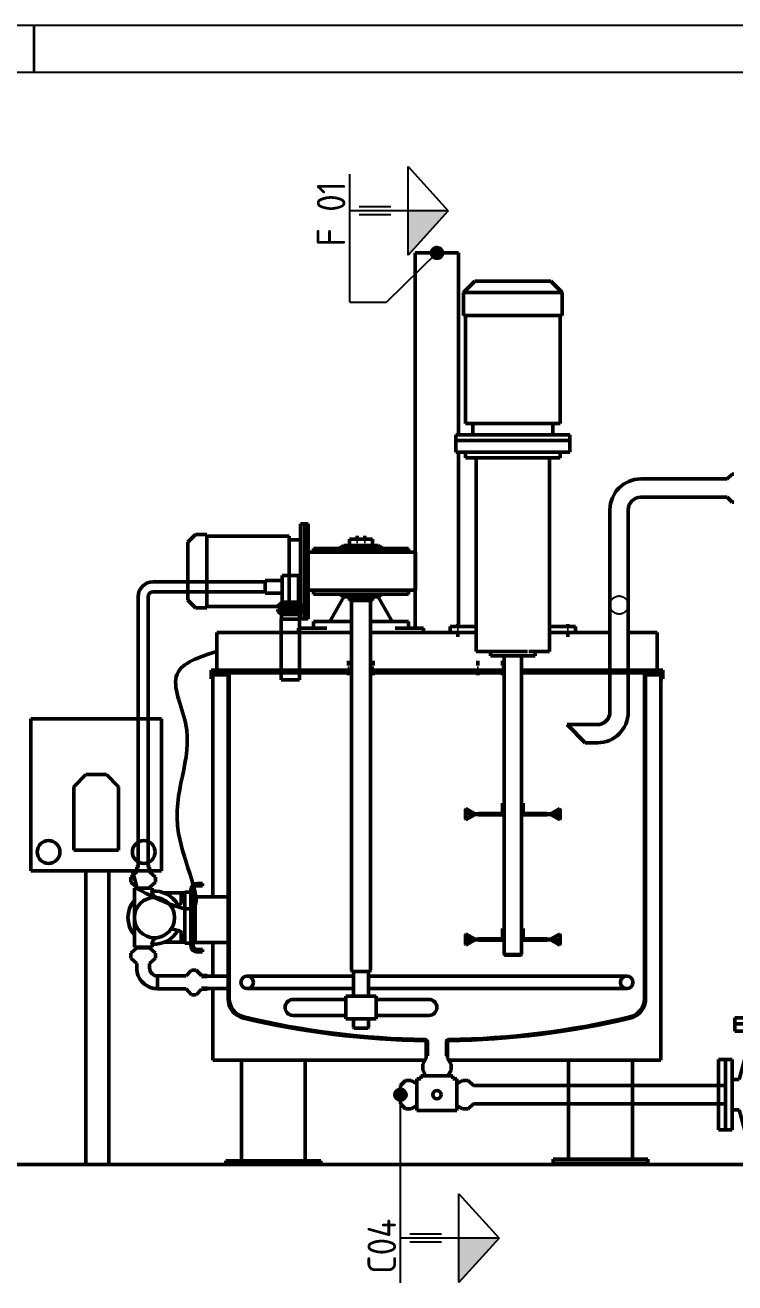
# Model space of a CAD drawing. Header units: millimetres. Extents: x 0 to 10500, y 0 to 7425.
# Drawn here: x 5226 to 7096, y 4112 to 7425 of the extents above; entities that cross this region are included whole.
import ezdxf

# ---------------------------------------------------------------- set-up
doc = ezdxf.new("R2010")
doc.units = ezdxf.units.MM
doc.header["$LTSCALE"] = 25
for name, pattern in [('AM_ISO02W050', [7.5, 6, -1.5]), ('DASHDOT', [1, 0.5, -0.25, 0, -0.25]), ('HIDDEN', [9.525, 6.35, -3.175])]:
    doc.linetypes.add(name, pattern=pattern)
for name, color, linetype, lineweight in [('AM_0', 7, 'Continuous', 50), ('AM_3', 6, 'AM_ISO02W050', 25), ('AM_5', 3, 'Continuous', 25), ('AM_8', 1, 'Continuous', 25), ('AM_BOR', 7, 'Continuous', 50)]:
    doc.layers.add(name, color=color, linetype=linetype, lineweight=lineweight)
doc.styles.get("Standard").update_dxf_attribs({"font": 'ISOCP.SHX'})

# ---------------------------------------------------------------- blocks, each defined once
blk = doc.blocks.new('AM_TMP23')
at = {"layer": 'AM_0', "color": 3, "linetype": 'Continuous'}
for p, q in [((1554, 6100.54), (1554, 6000.54)), ((1630, 6100.54), (1554, 6100.54)), ((1837.15, 6100.54), (1678, 6100.54)), ((2309, 6100.54), (2090.85, 6100.54)), ((2714, 6100.54), (2359, 6100.54)), ((2714, 6100.54), (2714, 6000.54)), ((1630, 6000.54), (1554, 6000.54)), ((1911.5, 6000.54), (1678, 6000.54)), ((2309, 6000.54), (2016.5, 6000.54)), ((2714, 6000.54), (2359, 6000.54))]:
    blk.add_line(p, q, dxfattribs=at)
blk = doc.blocks.new('POMPALAT')
at = {"layer": 'AM_0', "color": 7, "linetype": 'Continuous'}
for p, q in [((3253.91, 1922.43), (3253.91, 1958.43)), ((3253.91, 1958.43), (3438.91, 1958.43)), ((3438.91, 1922.43), (3438.91, 1958.43)), ((3253.91, 1940.43), (3438.91, 1940.43)), ((3253.91, 1922.43), (3438.91, 1922.43)), ((3306.41, 1903.87), (3306.41, 1922.43)), ((3386.41, 1903.87), (3386.41, 1922.43)), ((3306.41, 1903.87), (3206.41, 1877.07)), ((3386.41, 1903.87), (3486.41, 1877.07)), ((3513.64, 1915.43), (3529.64, 1915.43)), ((3513.64, 1765.43), (3513.64, 1915.43)), ((3548.64, 1915.43), (3529.64, 1915.43)), ((3532.64, 1765.43), (3532.64, 1915.43)), ((3548.64, 1765.43), (3548.64, 1915.43)), ((3206.41, 1795.43), (3206.41, 1877.07)), ((3486.41, 1795.43), (3486.41, 1877.07)), ((3513.64, 1865.43), (3487.39, 1865.43)), ((3196.41, 1765.43), (3196.41, 1795.43)), ((3196.41, 1795.43), (3346.41, 1795.43)), ((3346.41, 1795.43), (3496.41, 1795.43)), ((3513.64, 1815.43), (3487.39, 1815.43)), ((3496.41, 1765.43), (3496.41, 1795.43)), ((3196.41, 1765.43), (3496.41, 1765.43)), ((3216.41, 1621.43), (3216.41, 1765.43)), ((3476.41, 1765.43), (3476.41, 1621.43)), ((3513.64, 1765.43), (3529.64, 1765.43)), ((3548.64, 1765.43), (3529.64, 1765.43)), ((3196.41, 1621.43), (3496.41, 1621.43)), ((3196.41, 1621.43), (3196.41, 1605.43)), ((3196.41, 1589.43), (3196.41, 1605.43)), ((3496.41, 1621.43), (3496.41, 1605.43)), ((3496.41, 1589.43), (3496.41, 1605.43)), ((3184.41, 1238.43), (3184.41, 1578.43)), ((3184.41, 1578.43), (3231.41, 1578.43)), ((3196.41, 1589.43), (3496.41, 1589.43)), ((3216.41, 1230.43), (3216.41, 1559.43)), ((3216.41, 1559.43), (3476.41, 1559.43)), ((3231.41, 1559.43), (3231.41, 1589.43)), ((3461.41, 1559.43), (3461.41, 1589.43)), ((3476.41, 1230.43), (3476.41, 1559.43)), ((3216.41, 1265.43), (3476.41, 1265.43)), ((3184.41, 1238.43), (3216.41, 1238.43)), ((3241.41, 1205.43), (3216.41, 1230.43)), ((3451.41, 1205.43), (3476.41, 1230.43)), ((3241.41, 1205.43), (3451.41, 1205.43))]:
    blk.add_line(p, q, dxfattribs=at)
blk = doc.blocks.new('A3')
blk.add_line((415, 292), (5, 292))
at = {"layer": 'AM_BOR', "color": 1, "lineweight": 25}
blk.add_line((0, 297), (420, 297), dxfattribs=at)
at = {"layer": 'AM_BOR', "color": 2, "lineweight": 35}
blk.add_line((210, 292), (210, 297), dxfattribs=at)

msp = doc.modelspace()

# ---------------------------------------------------------------- linework, layer by layer
at = {"layer": 'AM_0', "color": 3, "linetype": 'Continuous'}
for p, q in [((6253.814, 6825.411), (6367.814, 6825.411)), ((6253.814, 6825.411), (6253.814, 5836.411)), ((6367.814, 6825.411), (6367.814, 6345.411)), ((6380.814, 6720.411), (6410.814, 6750.411)), ((6610.814, 6750.411), (6410.814, 6750.411)), ((6640.814, 6720.411), (6610.814, 6750.411)), ((6380.814, 6660.411), (6380.814, 6720.411)), ((6640.814, 6720.411), (6380.814, 6720.411)), ((6640.814, 6660.411), (6640.814, 6720.411)), ((6640.814, 6660.411), (6380.814, 6660.411)), ((6385.814, 6375.411), (6385.814, 6660.411)), ((6635.814, 6375.411), (6635.814, 6660.411)), ((6635.814, 6375.411), (6385.814, 6375.411)), ((6405.814, 6345.411), (6405.814, 6375.411)), ((6615.814, 6345.411), (6615.814, 6375.411)), ((6660.814, 6345.411), (6360.814, 6345.411)), ((6360.814, 6330.411), (6360.814, 6345.411)), ((6660.814, 6330.411), (6360.814, 6330.411)), ((6360.814, 6330.411), (6360.814, 6300.411)), ((6660.814, 6330.411), (6360.814, 6330.411)), ((6660.814, 6330.411), (6660.814, 6345.411)), ((6660.814, 6330.411), (6660.814, 6300.411)), ((6360.814, 6300.411), (6420.814, 6300.411)), ((6367.814, 6300.411), (6367.814, 5847.111)), ((6385.814, 6300.411), (6660.814, 6300.411)), ((6385.814, 6285.411), (6385.814, 6300.411)), ((6635.814, 6285.411), (6635.814, 6300.411)), ((6385.814, 6285.411), (6635.814, 6285.411)), ((6413.964, 5775.411), (6413.964, 6285.411)), ((6607.664, 5775.411), (6607.664, 6285.411)), ((5951.814, 6111.411), (5971.814, 6111.411)), ((5951.814, 6111.411), (5951.814, 5861.411)), ((5961.814, 6111.411), (5961.814, 5861.411)), ((5971.814, 6111.411), (5971.814, 5861.411)), ((5674.814, 6082.911), (5654.814, 6062.911)), ((5674.814, 6082.911), (5704.814, 6082.911)), ((5704.814, 6082.911), (5704.814, 5889.911)), ((5704.814, 6078.911), (5921.814, 6078.911)), ((5921.814, 6078.911), (5921.814, 5893.911)), ((5921.814, 6068.911), (5951.814, 6068.911)), ((6080.814, 6070.911), (6140.814, 6070.911)), ((6080.814, 6063.911), (6080.814, 6070.911)), ((6080.814, 6053.911), (6080.814, 6063.911)), ((6140.814, 6063.911), (6140.814, 6070.911)), ((6140.814, 6053.911), (6140.814, 6063.911)), ((5654.814, 6062.911), (5654.814, 5909.911)), ((6254.814, 6036.411), (5971.814, 6036.411)), ((6235.814, 6046.411), (5985.814, 6046.411)), ((5985.814, 6046.411), (5985.814, 6036.411)), ((6065.814, 6053.911), (6052.834, 6046.411)), ((6155.814, 6053.911), (6065.814, 6053.911)), ((6155.814, 6053.911), (6168.824, 6046.411)), ((6235.814, 6046.411), (6235.814, 6036.411)), ((6254.814, 6036.411), (6254.814, 5936.411)), ((5900.368, 5961.911), (5903.368, 5964.911)), ((5900.728, 5961.911), (5903.368, 5964.551)), ((5903.368, 5964.131), (5901.148, 5961.911)), ((5946.368, 5975.411), (5903.368, 5975.411)), ((5903.368, 5905.061), (5903.368, 5975.411)), ((5946.368, 5905.061), (5946.368, 5975.411)), ((5563.254, 5958.631), (5858.368, 5958.631)), ((5563.254, 5932.191), (5858.368, 5932.191)), ((5858.368, 5928.911), (5858.368, 5961.911)), ((5903.368, 5961.911), (5858.368, 5961.911)), ((5901.578, 5961.911), (5903.368, 5963.701)), ((5903.368, 5963.281), (5901.998, 5961.911)), ((5902.428, 5961.911), (5903.368, 5962.851)), ((5903.368, 5962.431), (5902.848, 5961.911)), ((5903.278, 5961.911), (5903.368, 5962.011)), ((6254.814, 5936.411), (5971.814, 5936.411)), ((5985.814, 5926.411), (5985.814, 5936.411)), ((6235.814, 5926.411), (6235.814, 5936.411)), ((5523.594, 5206.411), (5523.594, 5918.971)), ((5550.034, 5206.411), (5550.034, 5918.971)), ((5654.814, 5909.911), (5674.814, 5889.911)), ((5903.368, 5928.911), (5858.368, 5928.911)), ((5903.368, 5905.061), (5891.868, 5895.411)), ((5900.368, 5928.911), (5903.368, 5925.911)), ((5903.368, 5926.311), (5900.768, 5928.911)), ((5901.188, 5928.911), (5903.368, 5926.731)), ((5903.368, 5927.161), (5901.618, 5928.911)), ((5902.038, 5928.911), (5903.368, 5927.581)), ((5903.368, 5928.011), (5902.468, 5928.911)), ((5902.888, 5928.911), (5903.368, 5928.431)), ((5903.368, 5928.851), (5903.308, 5928.911)), ((5903.368, 5905.061), (5946.368, 5905.061)), ((5921.814, 5903.911), (5951.814, 5903.911)), ((5946.368, 5905.061), (5957.868, 5895.411)), ((6235.814, 5926.411), (5985.814, 5926.411)), ((6028.574, 5854.411), (6065.814, 5918.911)), ((6065.814, 5918.911), (6052.824, 5926.411)), ((6155.814, 5918.911), (6065.814, 5918.911)), ((6080.814, 5918.911), (6080.814, 5908.911)), ((6080.814, 5908.911), (6140.814, 5908.911)), ((6085.814, 4934.411), (6085.814, 5908.911)), ((6135.814, 4934.411), (6135.814, 5908.911)), ((6140.814, 5918.911), (6140.814, 5908.911)), ((6155.814, 5918.911), (6168.834, 5926.411)), ((6193.054, 5854.411), (6155.814, 5918.911)), ((5674.814, 5889.911), (5704.814, 5889.911)), ((5704.814, 5893.911), (5921.814, 5893.911)), ((5891.868, 5890.411), (5891.868, 5895.411)), ((5957.868, 5895.411), (5891.868, 5895.411)), ((5957.868, 5890.411), (5891.868, 5890.411)), ((5957.868, 5885.411), (5891.868, 5885.411)), ((5891.868, 5880.411), (5891.868, 5885.411)), ((5957.868, 5880.411), (5891.868, 5880.411)), ((5900.968, 5872.781), (5891.868, 5880.411)), ((5900.968, 5862.411), (5900.968, 5872.781)), ((5900.968, 5872.781), (5948.768, 5872.781)), ((5902.368, 5885.411), (5902.368, 5890.411)), ((5947.368, 5885.411), (5947.368, 5890.411)), ((5948.768, 5872.781), (5957.868, 5880.411)), ((5948.768, 5862.411), (5948.768, 5872.781)), ((5957.868, 5890.411), (5957.868, 5895.411)), ((5957.868, 5880.411), (5957.868, 5885.411)), ((5900.868, 5858.411), (5900.968, 5862.411)), ((5902.868, 5860.411), (5900.868, 5858.411)), ((5900.868, 5700.411), (5900.868, 5858.411)), ((5900.968, 5862.411), (5902.868, 5860.411)), ((5901.368, 5861.991), (5901.368, 5858.911)), ((5901.868, 5859.411), (5901.868, 5861.461)), ((5902.368, 5860.941), (5902.368, 5859.911)), ((5946.868, 5860.411), (5902.868, 5860.411)), ((5902.868, 5860.411), (5902.868, 5860.411)), ((5945.814, 5836.411), (6020.814, 5836.411)), ((5945.814, 5836.411), (5945.814, 5825.411)), ((5948.768, 5862.411), (5946.868, 5860.411)), ((5946.868, 5860.411), (5948.868, 5858.411)), ((5947.368, 5860.941), (5947.368, 5859.911)), ((5947.868, 5859.411), (5947.868, 5861.461)), ((5948.368, 5861.991), (5948.368, 5858.911)), ((5948.768, 5862.411), (5948.868, 5858.411)), ((5948.868, 5858.411), (5948.868, 5858.431)), ((5948.868, 5700.411), (5948.868, 5858.411)), ((5951.814, 5861.411), (5971.814, 5861.411)), ((5985.814, 5854.411), (5985.814, 5836.411)), ((5985.814, 5854.411), (6043.574, 5854.411)), ((6043.574, 5854.411), (6085.814, 5854.411)), ((6135.814, 5854.411), (6235.814, 5854.411)), ((6200.814, 5836.411), (6275.814, 5836.411)), ((6235.814, 5854.411), (6235.814, 5836.411)), ((6275.814, 5836.411), (6275.814, 5825.411)), ((6413.964, 5840.411), (6345.814, 5840.411)), ((6345.814, 5825.411), (6345.814, 5840.411)), ((6607.664, 5840.411), (6675.814, 5840.411)), ((6675.814, 5825.411), (6675.814, 5840.411)), ((5945.814, 5825.411), (6085.814, 5825.411)), ((6135.814, 5825.411), (6275.814, 5825.411)), ((6413.964, 5825.411), (6345.814, 5825.411)), ((6607.664, 5825.411), (6675.814, 5825.411)), ((6413.964, 5775.411), (6549.814, 5775.411)), ((6452.314, 5775.411), (6452.314, 5763.411)), ((6553.314, 5775.411), (6607.664, 5775.411)), ((6553.314, 5775.411), (6569.314, 5775.411)), ((6569.314, 5775.411), (6569.314, 5763.411)), ((6452.314, 5763.411), (6569.314, 5763.411)), ((6488.314, 5763.411), (6488.314, 4976.411)), ((6533.314, 5763.411), (6533.314, 4976.411)), ((5715.814, 5703.411), (5715.814, 5725.411)), ((6085.814, 5725.411), (5715.814, 5725.411)), ((6085.814, 5723.411), (5715.814, 5723.411)), ((5720.814, 5703.411), (5715.814, 5703.411)), ((5717.814, 5703.411), (5717.814, 5723.411)), ((5720.814, 5723.411), (5720.814, 5128.411)), ((5760.814, 5713.411), (5720.814, 5713.411)), ((5760.814, 5723.411), (5760.814, 4860.781)), ((5763.814, 5718.411), (5760.814, 5721.411)), ((6085.814, 5718.411), (5760.814, 5718.411)), ((5763.814, 5718.411), (5763.814, 4860.781)), ((5900.868, 5700.411), (5948.868, 5700.411)), ((6488.314, 5725.411), (6135.814, 5725.411)), ((6488.314, 5723.411), (6135.814, 5723.411)), ((6488.314, 5718.411), (6135.814, 5718.411)), ((6905.814, 5725.411), (6533.314, 5725.411)), ((6905.814, 5723.411), (6533.314, 5723.411)), ((6860.814, 5718.411), (6533.314, 5718.411)), ((6857.814, 5718.411), (6857.814, 4860.781)), ((6860.814, 5723.411), (6860.814, 4860.781)), ((6900.814, 5713.411), (6860.814, 5713.411)), ((6900.814, 5723.411), (6900.814, 4698.411)), ((6900.814, 5703.411), (6905.814, 5703.411)), ((6905.814, 5703.411), (6905.814, 5725.411)), ((5585.088, 5597.49), (5241.088, 5597.49)), ((5241.088, 5597.49), (5241.088, 5197.49)), ((5585.088, 5597.49), (5585.088, 5197.49)), ((5353.948, 5418.31), (5386.088, 5451.14)), ((5386.088, 5451.14), (5440.088, 5451.14)), ((5472.238, 5418.31), (5440.088, 5451.14)), ((5353.948, 5251.73), (5353.948, 5418.31)), ((5472.238, 5251.73), (5472.238, 5418.31)), ((6483.314, 5375.411), (6483.314, 5348.411)), ((6488.314, 5375.411), (6483.314, 5375.411)), ((6488.314, 5375.411), (6488.314, 5340.411)), ((6533.314, 5375.411), (6533.314, 5340.411)), ((6538.314, 5375.411), (6533.314, 5375.411)), ((6538.314, 5375.411), (6538.314, 5348.411)), ((6385.814, 5359.841), (6386.684, 5361.341)), ((6385.814, 5332.981), (6385.814, 5359.841)), ((6385.814, 5347.411), (6420.814, 5347.411)), ((6409.884, 5346.871), (6385.814, 5332.981)), ((6410.354, 5347.681), (6386.684, 5361.341)), ((6410.354, 5345.141), (6386.684, 5331.481)), ((6411.354, 5345.411), (6420.814, 5345.411)), ((6485.814, 5348.411), (6420.814, 5348.411)), ((6420.814, 5347.411), (6420.814, 5348.411)), ((6420.814, 5344.411), (6420.814, 5345.411)), ((6485.814, 5344.411), (6420.814, 5344.411)), ((6485.814, 5348.411), (6485.814, 5340.411)), ((6488.314, 5340.411), (6485.814, 5340.411)), ((6535.814, 5340.411), (6533.314, 5340.411)), ((6600.814, 5348.411), (6535.814, 5348.411)), ((6535.814, 5348.411), (6535.814, 5340.411)), ((6600.814, 5344.411), (6535.814, 5344.411)), ((6600.814, 5348.411), (6600.814, 5347.411)), ((6610.274, 5347.411), (6600.814, 5347.411)), ((6600.814, 5345.411), (6600.814, 5344.411)), ((6635.814, 5345.411), (6600.814, 5345.411)), ((6611.274, 5347.681), (6634.944, 5361.341)), ((6611.274, 5345.141), (6634.944, 5331.481)), ((6611.744, 5345.951), (6635.814, 5359.841)), ((6635.814, 5359.841), (6634.944, 5361.341)), ((6635.814, 5359.841), (6635.814, 5332.981)), ((6385.814, 5332.981), (6386.684, 5331.481)), ((6635.814, 5332.981), (6634.944, 5331.481)), ((5353.948, 5251.73), (5472.238, 5251.73)), ((5523.594, 5210.041), (5519.964, 5206.411)), ((5519.964, 5206.411), (5519.964, 5194.411)), ((5520.514, 5206.411), (5523.594, 5209.501)), ((5523.594, 5208.791), (5521.214, 5206.411)), ((5521.924, 5206.411), (5523.594, 5208.081)), ((5523.594, 5207.371), (5522.634, 5206.411)), ((5523.334, 5206.411), (5523.594, 5206.671)), ((5550.034, 5210.041), (5553.664, 5206.411)), ((5553.164, 5206.411), (5550.034, 5209.541)), ((5550.034, 5208.831), (5552.454, 5206.411)), ((5551.754, 5206.411), (5550.034, 5208.131)), ((5550.034, 5207.421), (5551.044, 5206.411)), ((5550.334, 5206.411), (5550.034, 5206.711)), ((5553.664, 5206.411), (5553.664, 5194.411)), ((5585.088, 5197.49), (5241.088, 5197.49)), ((5386.088, 4423.411), (5386.088, 5197.49)), ((5446.088, 4423.411), (5446.088, 5197.49)), ((5519.964, 5194.411), (5504.314, 5180.411)), ((5504.314, 5167.411), (5504.314, 5180.411)), ((5508.258, 5197.49), (5512.428, 5182.94)), ((5512.428, 5182.94), (5515.448, 5171.88)), ((5515.448, 5171.88), (5518.308, 5160.8)), ((5553.664, 5194.411), (5569.314, 5180.411)), ((5569.314, 5167.411), (5569.314, 5180.411)), ((5519.964, 5153.411), (5504.314, 5167.411)), ((5513.814, 5151.411), (5513.814, 4996.411)), ((5513.814, 5151.411), (5560.814, 5151.411)), ((5518.308, 5160.8), (5520.938, 5149.7)), ((5519.964, 5151.411), (5519.964, 5153.411)), ((5553.664, 5153.411), (5569.314, 5167.411)), ((5553.664, 5151.411), (5553.664, 5153.411)), ((5560.814, 5151.411), (5560.814, 5143.411)), ((5592.794, 5138.911), (5636.814, 5138.911)), ((5636.814, 5138.911), (5646.814, 5138.911)), ((5636.814, 5138.911), (5636.814, 5113.381)), ((5646.814, 5006.411), (5646.814, 5141.411)), ((5646.814, 5141.411), (5662.814, 5141.411)), ((5662.814, 4999.911), (5662.814, 5147.911)), ((5668.814, 4999.911), (5668.814, 5147.911)), ((5692.814, 5163.911), (5678.814, 5163.911)), ((5692.814, 5157.911), (5678.814, 5157.911)), ((5692.814, 5157.911), (5692.814, 5163.911)), ((5609.144, 5105.811), (5612.184, 5104.521)), ((5615.184, 5104.241), (5632.864, 5108.491)), ((5674.064, 5008.411), (5674.064, 5128.411)), ((5760.814, 5128.411), (5674.064, 5128.411)), ((5609.144, 5042.011), (5612.184, 5043.301)), ((5615.184, 5043.581), (5632.864, 5039.331)), ((6483.314, 5045.411), (6483.314, 5018.411)), ((6488.314, 5045.411), (6483.314, 5045.411)), ((6488.314, 5045.411), (6488.314, 5010.411)), ((6533.314, 5045.411), (6533.314, 5010.411)), ((6538.314, 5045.411), (6533.314, 5045.411)), ((6538.314, 5045.411), (6538.314, 5018.411)), ((5560.814, 5004.411), (5560.814, 4996.411)), ((5592.794, 5008.911), (5636.814, 5008.911)), ((5636.814, 5008.911), (5636.814, 5034.451)), ((5636.814, 5008.911), (5646.814, 5008.911)), ((5646.814, 5006.411), (5662.814, 5006.411)), ((5760.814, 5008.411), (5674.064, 5008.411)), ((5720.814, 5008.411), (5720.814, 4919.911)), ((5760.814, 5013.911), (5760.814, 4856.641)), ((6385.814, 5029.841), (6386.684, 5031.341)), ((6385.814, 5002.981), (6385.814, 5029.841)), ((6385.814, 5017.411), (6420.814, 5017.411)), ((6409.884, 5016.871), (6385.814, 5002.981)), ((6385.814, 5002.981), (6386.684, 5001.481)), ((6410.354, 5017.681), (6386.684, 5031.341)), ((6410.354, 5015.141), (6386.684, 5001.481)), ((6411.354, 5015.411), (6420.814, 5015.411)), ((6485.814, 5018.411), (6420.814, 5018.411)), ((6420.814, 5017.411), (6420.814, 5018.411)), ((6420.814, 5014.411), (6420.814, 5015.411)), ((6485.814, 5014.411), (6420.814, 5014.411)), ((6485.814, 5018.411), (6485.814, 5010.411)), ((6488.314, 5010.411), (6485.814, 5010.411)), ((6535.814, 5010.411), (6533.314, 5010.411)), ((6600.814, 5018.411), (6535.814, 5018.411)), ((6535.814, 5018.411), (6535.814, 5010.411)), ((6600.814, 5014.411), (6535.814, 5014.411)), ((6600.814, 5018.411), (6600.814, 5017.411)), ((6610.274, 5017.411), (6600.814, 5017.411)), ((6600.814, 5015.411), (6600.814, 5014.411)), ((6635.814, 5015.411), (6600.814, 5015.411)), ((6611.274, 5017.681), (6634.944, 5031.341)), ((6611.274, 5015.141), (6634.944, 5001.481)), ((6611.744, 5015.951), (6635.814, 5029.841)), ((6635.814, 5029.841), (6634.944, 5031.341)), ((6635.814, 5002.981), (6634.944, 5001.481)), ((6635.814, 5029.841), (6635.814, 5002.981)), ((5519.964, 4994.411), (5504.314, 4980.411)), ((5504.314, 4980.411), (5504.314, 4967.411)), ((5513.814, 4996.411), (5560.814, 4996.411)), ((5519.964, 4996.411), (5519.964, 4994.411)), ((5519.964, 4996.411), (5553.664, 4996.411)), ((5519.964, 4994.411), (5553.664, 4994.411)), ((5553.664, 4996.411), (5553.664, 4994.411)), ((5553.664, 4994.411), (5569.314, 4980.411)), ((5569.314, 4980.411), (5569.314, 4967.411)), ((5692.814, 4989.911), (5678.814, 4989.911)), ((5692.814, 4983.911), (5678.814, 4983.911)), ((5692.814, 4983.911), (5692.814, 4989.911)), ((6488.314, 4976.411), (6489.314, 4975.411)), ((6488.314, 4976.411), (6533.314, 4976.411)), ((6489.314, 4975.411), (6532.314, 4975.411)), ((6532.314, 4975.411), (6533.314, 4976.411)), ((5519.964, 4953.411), (5504.314, 4967.411)), ((5519.964, 4941.411), (5519.964, 4953.411)), ((5553.664, 4953.411), (5569.314, 4967.411)), ((5553.664, 4941.411), (5553.664, 4953.411)), ((5574.814, 4920.261), (5649.814, 4920.261)), ((5574.814, 4920.261), (5574.814, 4886.561)), ((5649.814, 4920.261), (5663.814, 4935.911)), ((5676.814, 4935.911), (5663.814, 4935.911)), ((5690.814, 4921.411), (5676.814, 4935.911)), ((5705.814, 4921.411), (5690.814, 4921.411)), ((5760.814, 4919.911), (5690.814, 4919.911)), ((5705.814, 4918.911), (5690.814, 4918.911)), ((6090.814, 4919.911), (5810.814, 4919.911)), ((6087.814, 4932.411), (6085.814, 4934.411)), ((6087.814, 4932.411), (6133.814, 4932.411)), ((6090.814, 4867.411), (6090.814, 4932.411)), ((6130.814, 4867.411), (6130.814, 4932.411)), ((6810.814, 4919.911), (6130.814, 4919.911)), ((6133.814, 4932.411), (6135.814, 4934.411)), ((5574.814, 4886.561), (5649.814, 4886.561)), ((5649.814, 4886.561), (5663.814, 4870.911)), ((5676.814, 4870.911), (5663.814, 4870.911)), ((5690.814, 4885.411), (5676.814, 4870.911)), ((5705.814, 4887.911), (5690.814, 4887.911)), ((5760.814, 4886.911), (5690.814, 4886.911)), ((5705.814, 4885.411), (5690.814, 4885.411)), ((5720.814, 4886.911), (5720.814, 4698.411)), ((6090.814, 4886.911), (5810.814, 4886.911)), ((6810.814, 4886.911), (6130.814, 4886.911)), ((6070.814, 4858.531), (5931.904, 4858.531)), ((6070.814, 4867.411), (6070.814, 4807.411)), ((6070.814, 4867.411), (6150.814, 4867.411)), ((6150.814, 4867.411), (6150.814, 4807.411)), ((6150.814, 4858.531), (6289.724, 4858.531)), ((6070.814, 4816.361), (5931.904, 4816.361)), ((6070.814, 4807.411), (6150.814, 4807.411)), ((6090.814, 4784.411), (6090.814, 4807.411)), ((6130.814, 4784.411), (6130.814, 4807.411)), ((6150.814, 4816.361), (6289.724, 4816.361)), ((6092.814, 4782.411), (6090.814, 4784.411)), ((6092.814, 4782.411), (6128.814, 4782.411)), ((6130.814, 4784.411), (6128.814, 4782.411)), ((6282.814, 4746.681), (6282.814, 4703.921)), ((6285.814, 4746.681), (6285.814, 4709.461)), ((6335.814, 4746.681), (6335.814, 4709.461)), ((6338.814, 4746.681), (6338.814, 4703.921)), ((6279.634, 4698.411), (5720.814, 4698.411)), ((5795.814, 4698.411), (5795.814, 4433.411)), ((5963.814, 4698.411), (5963.814, 4433.411)), ((6273.314, 4687.461), (6282.814, 4703.921)), ((6273.314, 4687.461), (6273.314, 4677.461)), ((6348.314, 4687.461), (6338.814, 4703.921)), ((6900.814, 4698.411), (6341.994, 4698.411)), ((6348.314, 4687.461), (6348.314, 4677.461)), ((6657.814, 4698.411), (6657.814, 4437.392)), ((6657.814, 4698.411), (6825.814, 4698.411)), ((6825.814, 4698.411), (6825.814, 4437.392)), ((5754.814, 4433.411), (5754.814, 4423.411)), ((6004.814, 4433.411), (5754.814, 4433.411)), ((5754.814, 4423.411), (6004.814, 4423.411)), ((6004.814, 4433.411), (6004.814, 4423.411)), ((6616.814, 4437.392), (6616.814, 4427.392)), ((6616.814, 4437.392), (6866.814, 4437.392)), ((6616.814, 4427.392), (6866.814, 4427.392)), ((6866.814, 4437.392), (6866.814, 4427.392))]:
    msp.add_line(p, q, dxfattribs=at)
at = {"layer": 'AM_0', "color": 7, "linetype": 'Continuous'}
for p, q in [((6847.814, 6229.461), (7075.315, 6229.461)), ((7088.315, 6242.411), (7075.315, 6229.411)), ((7093.315, 6242.411), (7088.315, 6242.411)), ((6847.814, 6181.461), (7075.315, 6181.461)), ((7088.315, 6168.411), (7075.315, 6181.411)), ((7093.315, 6168.411), (7088.315, 6168.411)), ((6766.814, 6148.411), (6766.814, 5615.411)), ((6814.814, 6148.411), (6814.814, 5615.411)), ((6733.814, 5582.411), (6653.814, 5582.411)), ((6701.814, 5534.411), (6653.814, 5582.411)), ((6733.814, 5534.411), (6701.814, 5534.411)), ((6273.314, 4677.461), (6273.314, 4672.461)), ((6281.974, 4657.461), (6273.314, 4672.461)), ((6339.654, 4657.461), (6348.314, 4672.461)), ((6348.314, 4677.461), (6348.314, 4672.461)), ((6228.314, 4644.961), (6214.814, 4631.461)), ((6243.314, 4644.961), (6228.314, 4644.961)), ((6258.314, 4636.301), (6243.314, 4644.961)), ((6268.814, 4649.461), (6258.314, 4649.461)), ((6258.314, 4649.461), (6258.314, 4565.461)), ((6352.814, 4657.461), (6268.814, 4657.461)), ((6268.814, 4649.461), (6268.814, 4657.461)), ((6352.814, 4649.461), (6352.814, 4657.461)), ((6363.314, 4649.461), (6352.814, 4649.461)), ((6363.314, 4649.461), (6363.314, 4565.461)), ((6363.314, 4636.301), (6378.314, 4644.961)), ((6393.314, 4644.961), (6378.314, 4644.961)), ((6393.314, 4644.961), (6406.814, 4631.461)), ((6214.814, 4631.461), (6214.814, 4583.461)), ((7070.815, 4631.461), (6406.814, 4631.461)), ((6228.314, 4569.961), (6214.814, 4583.461)), ((6258.314, 4578.621), (6243.314, 4569.961)), ((6363.314, 4578.621), (6378.314, 4569.961)), ((6393.314, 4569.961), (6406.814, 4583.461)), ((7070.815, 4583.461), (6406.814, 4583.461)), ((6228.314, 4569.961), (6243.314, 4569.961)), ((6258.314, 4565.461), (6363.314, 4565.461)), ((6378.314, 4569.961), (6393.314, 4569.961)), ((9971.962, 4423.411), (4478.131, 4423.411))]:
    msp.add_line(p, q, dxfattribs=at)
at = {"layer": 'AM_0', "color": 3, "linetype": 'DASHDOT'}
for p, q in [((6100.814, 6046.261), (6100.814, 6079.811)), ((6120.814, 6046.261), (6120.814, 6079.811)), ((6365.814, 5814.031), (6365.814, 5847.111)), ((6655.814, 5814.031), (6655.814, 5847.111)), ((6078.314, 5712.741), (6078.314, 5762.911)), ((6143.314, 5712.741), (6143.314, 5762.911)), ((6418.314, 5712.741), (6418.314, 5762.911)), ((6418.314, 5712.741), (6418.314, 5740.341)), ((6483.314, 5712.741), (6483.314, 5762.911))]:
    msp.add_line(p, q, dxfattribs=at)
at = {"layer": 'AM_0', "color": 3, "linetype": 'HIDDEN'}
for p, q in [((6409.084, 5346.411), (6385.814, 5359.841)), ((6612.544, 5346.411), (6635.814, 5332.981)), ((6409.084, 5016.411), (6385.814, 5029.841)), ((6612.544, 5016.411), (6635.814, 5002.981)), ((5797.514, 4893.651), (5798.944, 4895.081)), ((5801.054, 4890.111), (5802.484, 4891.541))]:
    msp.add_line(p, q, dxfattribs=at)
at = {"layer": 'AM_0', "color": 3, "linetype": 'Continuous'}
for centre, radius in [((5287.598, 5246.81), 30), ((5538.588, 5246.81), 30), ((5566.814, 5073.911), 53), ((5810.814, 4903.411), 16.5)]:
    msp.add_circle(centre, radius, dxfattribs=at)
at = {"layer": 'AM_0', "color": 7, "linetype": 'Continuous'}
msp.add_circle((6310.814, 4607.461), 11, dxfattribs=at)
for centre, radius, start, end in [((6847.814, 6148.411), 81, 90, 180), ((6847.814, 6148.411), 33, 90, 180), ((6733.814, 5615.411), 81, 270, 0), ((6733.814, 5615.411), 33, 270, 0)]:
    msp.add_arc(centre, radius, start, end, dxfattribs=at)
at = {"layer": 'AM_0', "color": 3, "linetype": 'Continuous'}
for centre, radius, start, end in [((5563.254, 5918.971), 39.66, 90, 179.999987), ((5563.254, 5918.971), 13.22, 90, 179.999987), ((6411.884, 5343.411), 4, 90, 120), ((6411.354, 5349.411), 2, 240, 270), ((6411.354, 5343.411), 2, 90, 120), ((6609.744, 5349.411), 4, 270, 300), ((6610.274, 5349.411), 2, 270, 300), ((6610.274, 5343.411), 2, 60, 90), ((5578.844, 5144.941), 19.09, 184.598, 263.899), ((5566.814, 5073.911), 70, 28.573, 94.9171), ((5678.814, 5147.911), 16, 90, 179.999981), ((5678.814, 5147.911), 10, 90, 179.999981), ((5566.814, 5073.911), 70, 139.213, 220.787), ((5614.124, 5109.131), 5, 247.128, 282.171), ((5631.814, 5113.381), 5, 282.171, 0), ((5566.814, 5073.911), 70, 265.083, 331.427), ((5614.124, 5038.691), 5, 77.829, 112.8719), ((5631.814, 5034.451), 5, 0, 77.829), ((5578.844, 5002.881), 19.09, 96.1011, 175.40203), ((6411.884, 5013.411), 4, 90, 120), ((6411.354, 5019.411), 2, 240, 270), ((6411.354, 5013.411), 2, 90, 120), ((6609.744, 5019.411), 4, 270, 300), ((6610.274, 5019.411), 2, 270, 300), ((6610.274, 5013.411), 2, 60, 90), ((5678.814, 4999.911), 16, 179.999981, 270), ((5678.814, 4999.911), 10, 179.999981, 270), ((5574.814, 4941.411), 54.85, 179.999984, 270), ((5574.814, 4941.411), 21.15, 179.999984, 270), ((6810.814, 4903.411), 16.5, 270, 90), ((5813.814, 4860.781), 53, 180, 256.634), ((5813.814, 4860.781), 50, 180, 256.634), ((5931.904, 4837.441), 21.086, 90, 270), ((6289.724, 4837.441), 21.086, 270, 90), ((6807.814, 4860.781), 50, 283.366, 0), ((6807.814, 4860.781), 53, 283.086, 0), ((6310.814, 6952.551), 2203, 256.634, 269.195), ((6310.814, 6952.551), 2200, 256.634, 269.195), ((6310.814, 6952.551), 2200, 270.805, 283.366), ((6310.814, 6952.551), 2203, 270.805, 283.359), ((6279.814, 4746.681), 3, 0, 89.1937), ((6279.814, 4746.681), 6, 0, 89.1937), ((6341.814, 4746.681), 6, 90.8063, 180), ((6341.814, 4746.681), 3, 90.8063, 180)]:
    msp.add_arc(centre, radius, start, end, dxfattribs=at)
at = {"layer": 'AM_0', "color": 3, "linetype": 'HIDDEN'}
msp.add_arc((6810.814, 4903.411), 16.5, 90, 270, dxfattribs=at)
at = {"layer": 'AM_0', "color": 3, "linetype": 'Continuous'}
msp.add_spline([(5520.938, 5149.7), (5669.757, 5101.02), (5630.287, 5295.768), (5648.392, 5586.733), (5626.104, 5715.34), (5730.814, 5775.411)], degree=3, dxfattribs=at)
at = {"layer": 'AM_3', "color": 1, "linetype": 'Continuous'}
for p, q in [((6310.564, 6841.663), (6294.164, 6825.258)), ((6294.164, 6824.788), (6311.014, 6841.663)), ((6294.164, 6825.743), (6310.064, 6841.648)), ((6311.514, 6841.648), (6294.164, 6824.328)), ((6294.214, 6823.878), (6311.964, 6841.623)), ((6309.564, 6841.618), (6294.214, 6826.243)), ((6312.364, 6841.588), (6294.214, 6823.443)), ((6294.264, 6826.763), (6309.064, 6841.568)), ((6294.264, 6823.018), (6312.814, 6841.543)), ((6308.514, 6841.503), (6294.314, 6827.303)), ((6313.214, 6841.488), (6294.314, 6822.603)), ((6294.414, 6822.193), (6313.614, 6841.423)), ((6294.414, 6827.858), (6307.964, 6841.413)), ((6314.014, 6841.353), (6294.464, 6821.798)), ((6307.364, 6841.303), (6294.514, 6828.443)), ((6294.564, 6821.408), (6314.414, 6841.273)), ((6314.814, 6841.183), (6294.664, 6821.023)), ((6294.664, 6829.058), (6306.764, 6841.163)), ((6294.714, 6820.648), (6315.164, 6841.083)), ((6306.114, 6840.983), (6294.814, 6829.703)), ((6315.564, 6840.983), (6294.864, 6820.283)), ((6294.964, 6819.923), (6315.914, 6840.873)), ((6295.064, 6830.398), (6305.414, 6840.763)), ((6316.264, 6840.753), (6295.064, 6819.568)), ((6295.214, 6819.218), (6316.614, 6840.628)), ((6316.964, 6840.498), (6295.314, 6818.878)), ((6304.664, 6840.488), (6295.314, 6831.143)), ((6295.464, 6818.543), (6317.264, 6840.363)), ((6317.614, 6840.218), (6295.614, 6818.213)), ((6295.664, 6831.968), (6303.864, 6840.133)), ((6295.764, 6817.893), (6317.914, 6840.073)), ((6318.264, 6839.918), (6295.914, 6817.573)), ((6296.064, 6817.263), (6318.564, 6839.758)), ((6302.914, 6839.663), (6296.164, 6832.908)), ((6318.864, 6839.593), (6296.214, 6816.953)), ((6296.414, 6816.653), (6319.164, 6839.423)), ((6319.464, 6839.248), (6296.564, 6816.358)), ((6296.764, 6816.068), (6319.764, 6839.068)), ((6296.864, 6834.068), (6301.764, 6838.978)), ((6320.064, 6838.883), (6296.964, 6815.783)), ((6297.114, 6815.498), (6320.314, 6838.693)), ((6320.614, 6838.498), (6297.314, 6815.223)), ((6297.514, 6814.953), (6320.864, 6838.298)), ((6321.114, 6838.093), (6297.714, 6814.688)), ((6297.964, 6814.428), (6321.414, 6837.883)), ((6321.664, 6837.668), (6298.164, 6814.168)), ((6299.814, 6837.493), (6298.314, 6836.023)), ((6298.364, 6813.918), (6321.914, 6837.448)), ((6322.164, 6837.223), (6298.614, 6813.673)), ((6298.814, 6813.428), (6322.414, 6836.993)), ((6322.614, 6836.758), (6299.064, 6813.193)), ((6299.314, 6812.958), (6322.864, 6836.518)), ((6323.114, 6836.278), (6299.564, 6812.728)), ((6299.814, 6812.508), (6323.314, 6836.028)), ((6323.514, 6835.778), (6300.064, 6812.288)), ((6300.314, 6812.073), (6323.764, 6835.518)), ((6323.964, 6835.258), (6300.564, 6811.863)), ((6300.814, 6811.663), (6324.164, 6834.988)), ((6324.364, 6834.718), (6301.114, 6811.463)), ((6301.364, 6811.268), (6324.564, 6834.443)), ((6324.764, 6834.158), (6301.664, 6811.078)), ((6301.964, 6810.893), (6324.914, 6833.873)), ((6325.114, 6833.583), (6302.264, 6810.713)), ((6302.514, 6810.538), (6325.264, 6833.283)), ((6325.464, 6832.983), (6302.864, 6810.368)), ((6303.164, 6810.208), (6325.614, 6832.673)), ((6325.764, 6832.363), (6303.464, 6810.048)), ((6303.764, 6809.893), (6325.914, 6832.043)), ((6326.064, 6831.718), (6304.114, 6809.748)), ((6304.414, 6809.608), (6326.214, 6831.388)), ((6326.364, 6831.053), (6304.764, 6809.473)), ((6305.114, 6809.343), (6326.464, 6830.708)), ((6326.614, 6830.363), (6305.464, 6809.218)), ((6305.814, 6809.103), (6326.714, 6830.008)), ((6326.814, 6829.643), (6306.164, 6808.993)), ((6306.564, 6808.893), (6326.914, 6829.273)), ((6327.014, 6828.898), (6306.914, 6808.798)), ((6307.314, 6808.708), (6327.114, 6828.513)), ((6327.214, 6828.123), (6307.714, 6808.628)), ((6308.114, 6808.558), (6327.264, 6827.723)), ((6327.314, 6827.313), (6308.514, 6808.493)), ((6308.914, 6808.443), (6327.364, 6826.898)), ((6327.414, 6826.468), (6309.364, 6808.398)), ((6309.814, 6808.363), (6327.464, 6826.028)), ((6327.464, 6825.583), (6310.264, 6808.343)), ((6310.714, 6808.333), (6327.464, 6825.118)), ((6327.464, 6824.643), (6311.164, 6808.338)), ((6311.664, 6808.353), (6327.464, 6824.158)), ((6327.414, 6823.653), (6312.164, 6808.388)), ((6312.714, 6808.438), (6327.364, 6823.128)), ((6327.314, 6822.588), (6313.214, 6808.508)), ((6313.814, 6808.598), (6327.214, 6822.023)), ((6327.114, 6821.433), (6314.364, 6808.718)), ((6315.014, 6808.868), (6326.964, 6820.813)), ((6326.764, 6820.158), (6315.664, 6809.053)), ((6316.364, 6809.283), (6326.564, 6819.458)), ((6326.264, 6818.698), (6317.114, 6809.568)), ((6317.964, 6809.943), (6325.864, 6817.853)), ((6325.364, 6816.883), (6318.964, 6810.443)), ((6320.164, 6811.198), (6324.614, 6815.658)), ((6214.564, 4624.173), (6198.164, 4607.768)), ((6198.164, 4607.298), (6215.014, 4624.173)), ((6198.164, 4608.253), (6214.064, 4624.158)), ((6215.514, 4624.158), (6198.164, 4606.838)), ((6198.214, 4606.388), (6215.964, 4624.133)), ((6213.564, 4624.128), (6198.214, 4608.753)), ((6216.364, 4624.098), (6198.214, 4605.953)), ((6198.264, 4609.273), (6213.064, 4624.078)), ((6198.264, 4605.528), (6216.814, 4624.053)), ((6212.514, 4624.013), (6198.314, 4609.813)), ((6217.214, 4623.998), (6198.314, 4605.113)), ((6198.414, 4604.703), (6217.614, 4623.933)), ((6198.414, 4610.368), (6211.964, 4623.923)), ((6218.014, 4623.863), (6198.464, 4604.308)), ((6211.364, 4623.813), (6198.514, 4610.953)), ((6198.564, 4603.918), (6218.414, 4623.783)), ((6218.814, 4623.693), (6198.664, 4603.533)), ((6198.664, 4611.568), (6210.764, 4623.673)), ((6198.714, 4603.158), (6219.164, 4623.593)), ((6210.114, 4623.493), (6198.814, 4612.213)), ((6219.564, 4623.493), (6198.864, 4602.793)), ((6198.964, 4602.433), (6219.914, 4623.383)), ((6199.064, 4612.908), (6209.414, 4623.273)), ((6220.264, 4623.263), (6199.064, 4602.078)), ((6199.214, 4601.728), (6220.614, 4623.138)), ((6220.964, 4623.008), (6199.314, 4601.388)), ((6208.664, 4622.998), (6199.314, 4613.653)), ((6199.464, 4601.053), (6221.264, 4622.873)), ((6221.614, 4622.728), (6199.614, 4600.723)), ((6199.664, 4614.478), (6207.864, 4622.643)), ((6199.764, 4600.403), (6221.914, 4622.583)), ((6222.264, 4622.428), (6199.914, 4600.083)), ((6200.064, 4599.773), (6222.564, 4622.268)), ((6206.914, 4622.173), (6200.164, 4615.418)), ((6222.864, 4622.103), (6200.214, 4599.463)), ((6200.414, 4599.163), (6223.164, 4621.933)), ((6223.464, 4621.758), (6200.564, 4598.868)), ((6200.764, 4598.578), (6223.764, 4621.578)), ((6200.864, 4616.578), (6205.764, 4621.488)), ((6224.064, 4621.393), (6200.964, 4598.293)), ((6201.114, 4598.008), (6224.314, 4621.203)), ((6224.614, 4621.008), (6201.314, 4597.733)), ((6201.514, 4597.463), (6224.864, 4620.808)), ((6225.114, 4620.603), (6201.714, 4597.198)), ((6201.964, 4596.938), (6225.414, 4620.393)), ((6225.664, 4620.178), (6202.164, 4596.678)), ((6203.814, 4620.003), (6202.314, 4618.533)), ((6202.364, 4596.428), (6225.914, 4619.958)), ((6226.164, 4619.733), (6202.614, 4596.183)), ((6202.814, 4595.938), (6226.414, 4619.503)), ((6226.614, 4619.268), (6203.064, 4595.703)), ((6203.314, 4595.468), (6226.864, 4619.028)), ((6227.114, 4618.788), (6203.564, 4595.238)), ((6203.814, 4595.018), (6227.314, 4618.538)), ((6227.514, 4618.288), (6204.064, 4594.798)), ((6204.314, 4594.583), (6227.764, 4618.028)), ((6227.964, 4617.768), (6204.564, 4594.373)), ((6204.814, 4594.173), (6228.164, 4617.498)), ((6228.364, 4617.228), (6205.114, 4593.973)), ((6205.364, 4593.778), (6228.564, 4616.953)), ((6228.764, 4616.668), (6205.664, 4593.588)), ((6205.964, 4593.403), (6228.914, 4616.383)), ((6229.114, 4616.093), (6206.264, 4593.223)), ((6206.514, 4593.048), (6229.264, 4615.793)), ((6229.464, 4615.493), (6206.864, 4592.878)), ((6207.164, 4592.718), (6229.614, 4615.183)), ((6229.764, 4614.873), (6207.464, 4592.558)), ((6207.764, 4592.403), (6229.914, 4614.553)), ((6230.064, 4614.228), (6208.114, 4592.258)), ((6208.414, 4592.118), (6230.214, 4613.898)), ((6230.364, 4613.563), (6208.764, 4591.983)), ((6209.114, 4591.853), (6230.464, 4613.218)), ((6230.614, 4612.873), (6209.464, 4591.728)), ((6209.814, 4591.613), (6230.714, 4612.518)), ((6230.814, 4612.153), (6210.164, 4591.503)), ((6210.564, 4591.403), (6230.914, 4611.783)), ((6231.014, 4611.408), (6210.914, 4591.308)), ((6211.314, 4591.218), (6231.114, 4611.023)), ((6231.214, 4610.633), (6211.714, 4591.138)), ((6212.114, 4591.068), (6231.264, 4610.233)), ((6231.314, 4609.823), (6212.514, 4591.003)), ((6212.914, 4590.953), (6231.364, 4609.408)), ((6231.414, 4608.978), (6213.364, 4590.908)), ((6213.814, 4590.873), (6231.464, 4608.538)), ((6231.464, 4608.093), (6214.264, 4590.853)), ((6214.714, 4590.843), (6231.464, 4607.628)), ((6231.464, 4607.153), (6215.164, 4590.848)), ((6215.664, 4590.863), (6231.464, 4606.668)), ((6231.414, 4606.163), (6216.164, 4590.898)), ((6216.714, 4590.948), (6231.364, 4605.638)), ((6231.314, 4605.098), (6217.214, 4591.018)), ((6217.814, 4591.108), (6231.214, 4604.533)), ((6231.114, 4603.943), (6218.364, 4591.228)), ((6219.014, 4591.378), (6230.964, 4603.323)), ((6230.764, 4602.668), (6219.664, 4591.563)), ((6220.364, 4591.793), (6230.564, 4601.968)), ((6230.264, 4601.208), (6221.114, 4592.078)), ((6221.964, 4592.453), (6229.864, 4600.363)), ((6229.364, 4599.393), (6222.964, 4592.953)), ((6224.164, 4593.708), (6228.614, 4598.168))]:
    msp.add_line(p, q, dxfattribs=at)
for centre in [(6310.814, 6824.998), (6214.814, 4607.508)]:
    msp.add_circle(centre, 16.665, dxfattribs=at)
at = {"layer": 'AM_3'}
msp.add_circle((6790.814, 5897.411), 23.9, dxfattribs=at)
at = {"layer": 'AM_5'}
for p, q in [((6081.08, 6695.659), (6081.08, 7032.292)), ((6234.73, 7052.342), (6340.83, 6935.642)), ((6234.73, 6818.892), (6234.73, 7052.342)), ((6340.83, 6935.642), (6081.08, 6935.642)), ((6189.48, 6946.242), (6105.58, 6946.242)), ((6189.48, 6925.042), (6105.58, 6925.042)), ((6340.83, 6935.642), (6234.73, 6818.892)), ((6310.814, 6824.998), (6178.024, 6695.659)), ((6081.08, 6695.659), (6178.024, 6695.659)), ((6214.737, 4111.796), (6214.814, 4607.508)), ((6368.387, 4345.967), (6474.487, 4229.267)), ((6368.387, 4112.517), (6368.387, 4345.967)), ((6474.487, 4229.267), (6214.737, 4229.267)), ((6323.137, 4239.867), (6239.237, 4239.867)), ((6323.137, 4218.667), (6239.237, 4218.667)), ((6474.487, 4229.267), (6368.387, 4112.517))]:
    msp.add_line(p, q, dxfattribs=at)
at = {"layer": 'AM_8'}
for points in [[(6234.73, 6935.642), (6234.73, 6818.892), (6340.83, 6935.642)], [(6368.405, 4229.267), (6368.405, 4112.517), (6474.505, 4229.267)]]:
    msp.add_solid(points, dxfattribs=at)

# ---------------------------------------------------------------- block references
at = {"lineweight": 0, "xscale": 25, "yscale": 25, "zscale": 25}
msp.add_blockref('A3', (0, 0), dxfattribs=at)
at = {"xscale": -1}
msp.add_blockref('AM_TMP23', (8444.814, -275.129), dxfattribs=at)
at = {"layer": 'AM_0', "rotation": 90}
msp.add_blockref('POMPALAT', (9011.245, 1261.051), dxfattribs=at)

# ---------------------------------------------------------------- texts
at = {"layer": 'AM_5', "color": 2, "linetype": 'Continuous'}
for s, p in [('F 01', (6069.43, 6842.192)), ('C04', (6203.087, 4135.817))]:
    msp.add_text(s, height=74.9875, rotation=90.0001, dxfattribs=at).set_placement(p)

doc.saveas('drawing.dxf')
